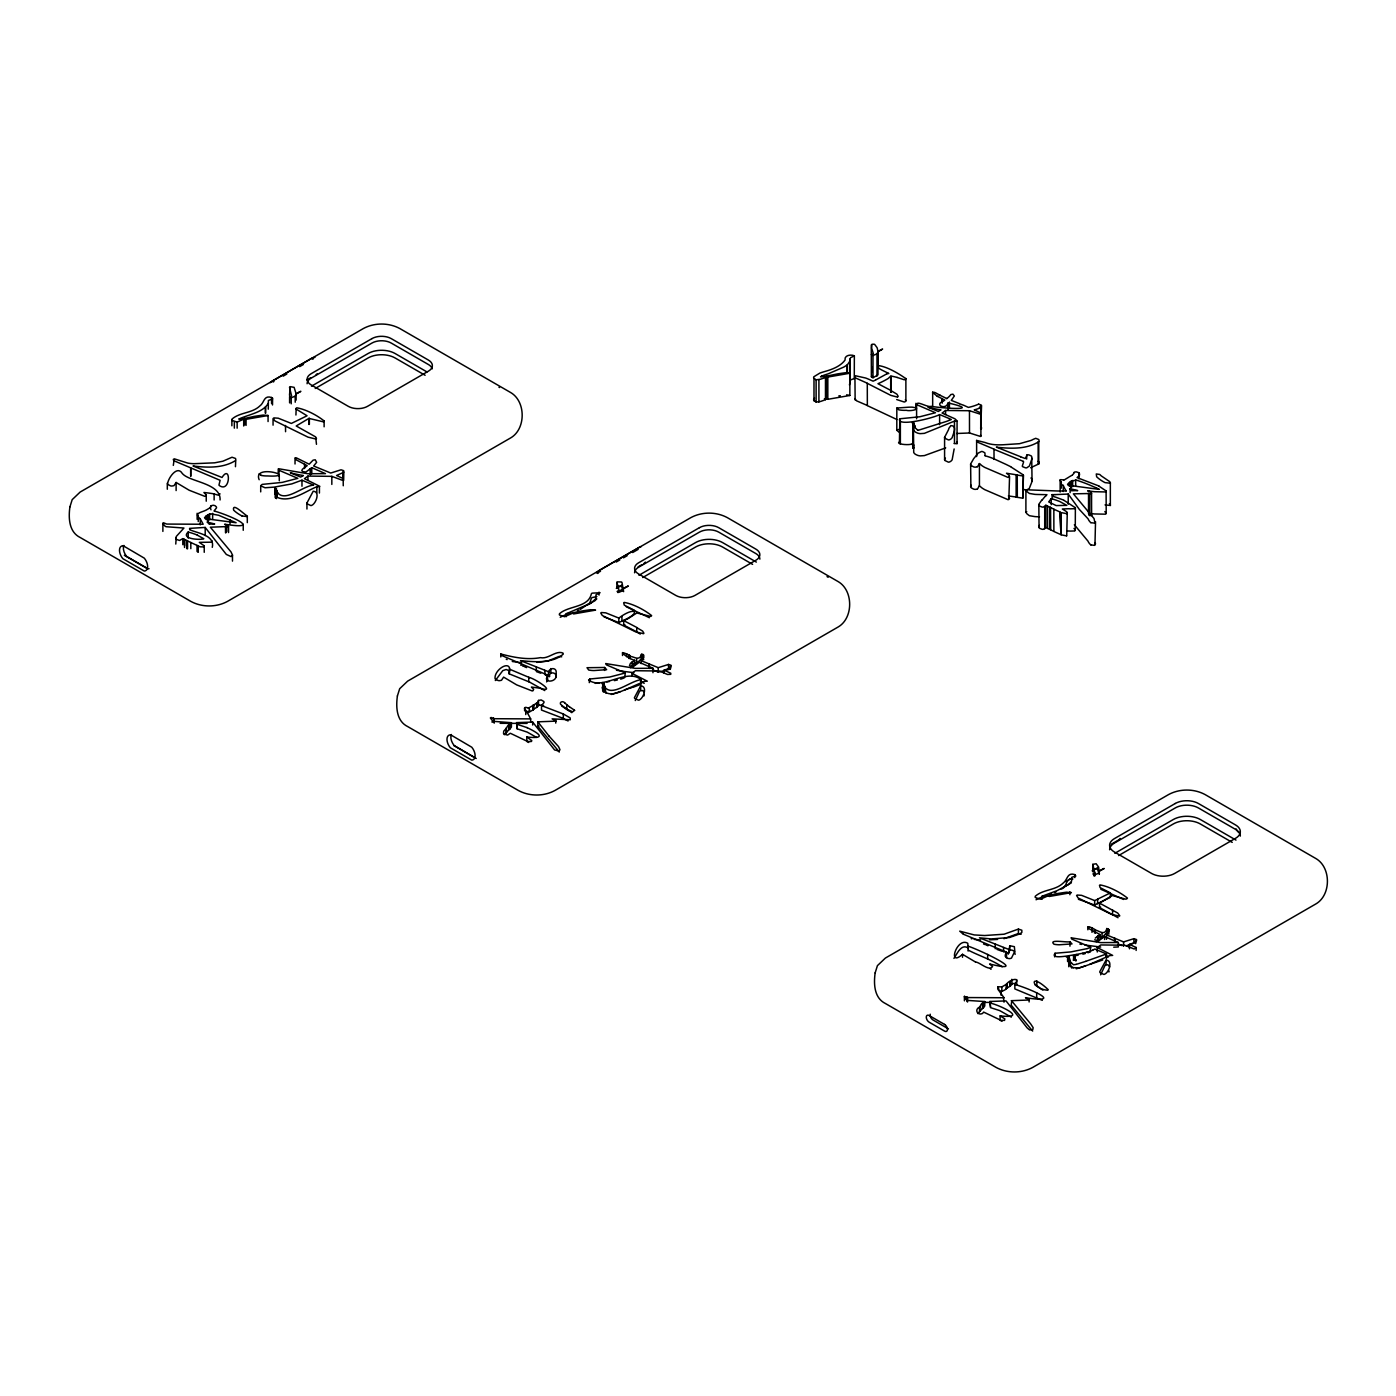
<?xml version="1.0" encoding="UTF-8"?>
<svg xmlns="http://www.w3.org/2000/svg" width="1396" height="1396" viewBox="0 0 1396 1396"><rect width="100%" height="100%" fill="white"/><g stroke="black" fill="none" stroke-linecap="round" stroke-linejoin="round"><path stroke-width="1.5" d="M1092.004 932.371L1092.004 927.886L1089.508 926.874A3.106 1.797 0 0 0 1088.287 926.77L1089.107 928.759L1100.048 934.535L1100.048 938.985L1096.192 941.619M1097.535 903.648L1097.745 899.076L1110.378 892.899L1110.378 897.349L1094.656 905.027L1078.393 899.286M1118.056 917.73L1099.507 907.557L1099.507 903.107L1112.228 895.534L1125.7 899.146A1.85 1.064 0 0 0 1126.52 898.937A2.495 1.431 0 0 0 1127.148 898.535A1.989 1.152 0 0 0 1127.41 898.064C1120.342 892.41 1109.401 886.582 1100.135 884.924A2.478 1.431 0 0 0 1099.49 885.326L1100.1 887.612L1110.378 892.899M1099.507 903.107L1117.69 913.019L1119.732 915.724A2.077 1.204 0 0 1 1119.348 916.195L1111.356 914.293L1078.148 897.994L1076.595 895.534A2.077 1.204 0 0 1 1077.311 895.045L1081.603 895.342L1094.656 900.577L1097.745 899.198M1015.136 954.375L1014.368 951.13L1011.786 950.065L1009.779 950.187L1008.418 953.73L1005.19 952.543M547.686 675.263L547.668 676.013C542.102 683.517 558.435 682.539 555.887 674.128M1006.568 957.639L1006.516 952.142L963.38 934.221M980.899 414.071L980.934 412.989L974.233 409.883A31.968 18.462 0 0 0 979.259 408.26M1129.434 948.809L1129.434 944.359L1136.135 947.483L1134.25 949.018L1124.687 945.214L1100.798 944.952L1097.273 947.535L1097.273 951.985M976.991 489.176L975.542 489.368A3.316 1.92 0 0 1 973.501 489.054L971.668 488.059A3.403 1.972 0 0 1 970.883 487.379L970.621 463.995L973.658 458.708A117.02 67.566 0 0 1 975.298 456.701L976.834 454.956A29.717 17.153 0 0 1 978.055 453.194L981.405 451.501A2.966 1.71 0 0 1 982.749 451.641L984.895 452.845L985.07 455.515M970.621 486.489L970.97 485.11M295.935 415.031L296.179 408.19A2.478 1.431 0 0 1 296.825 407.807C306.073 409.447 317.067 415.258 324.099 420.929A1.989 1.152 0 0 1 323.837 421.4A2.495 1.431 0 0 1 323.209 421.801L308.917 418.399L296.196 425.972L315.688 436.931L316.473 444.312M878.468 365.595C887.141 366.694 898.64 373.465 905.882 378.665A1.989 1.152 0 0 1 905.603 379.136A2.495 1.431 0 0 1 904.974 379.555A1.85 1.064 0 0 1 904.172 379.747L897.174 377.461M905.882 378.491L905.882 400.914A1.989 1.152 0 0 1 905.603 401.385A2.495 1.431 0 0 1 904.974 401.786A1.85 1.064 0 0 1 904.172 401.996L897.174 399.71A60.447 34.9 0 0 0 896.703 399.57M259.167 479.735C252.292 463.106 299.861 477.641 267.543 475.949A17.223 9.947 0 0 1 261.174 475.408M316.473 438.239L316.403 438.588A2.077 1.204 0 0 1 316.019 439.059L308.045 437.157L274.838 420.859L273.284 418.399A2.077 1.204 0 0 1 274 417.91L278.275 418.207L291.345 423.442L307.068 415.781L295.935 408.958M220.079 493.887L218.003 495.091L212.82 493.661A96.708 55.823 0 0 0 203.938 492.491L206.154 494.76L205.526 496.086A2.077 1.204 0 0 1 204.654 496.295L189.175 490.24L176.123 482.475L173.994 485.651L171.97 486.035A3.228 1.867 0 0 1 170.434 485.808L168.358 484.726A3.403 1.972 0 0 1 167.572 484.046C167.869 478.409 177.17 464.903 182.213 473.366C189.106 482.056 221.039 482.911 220.079 499.96M1020.476 456.789L1025.327 458.551L1027.194 454.904A2.879 1.658 0 0 1 1028.939 454.921L1031.278 455.951A8.184 4.729 0 0 1 1031.714 456.649L1032.045 481.428L1029.236 488.565L1026.741 490.066A3.141 1.815 0 0 1 1025.432 490.048L1022.884 489.054M211.005 509.837C208.301 505.143 214.408 503.921 216.31 506.818A6.038 3.49 0 0 1 216.502 507.917L214.007 510.971C228.438 514.845 264.734 530.602 224.634 524.215L228.543 526.501L210.36 527.217L231.003 551.909L232.486 555.05L231.125 556.603L226.326 554.439L205.195 527.426L189.507 528.386A3.001 1.728 0 0 1 189.612 529.677C197.534 533.289 215.106 535.087 212.279 547.337M1098.879 486.105L1106.208 490.973A2.321 1.344 0 0 1 1105.649 491.95L1094.586 491.706A41.06 23.715 0 0 1 1092.893 491.532L1087.659 490.851A26.576 15.339 0 0 1 1090.939 491.933L1091.567 493.137L1090.59 493.503L1073.384 493.835L1094.028 518.544L1094.953 522.837M1095.528 521.685L1094.953 545.068M1074.588 508.668L1070.505 508.842A54.392 31.41 0 0 1 1068.708 508.737L1062.339 508.999L1066.858 511.826L1066.718 513.554M1067.277 512.681L1066.718 535.802M268.364 403.182C263.059 412.64 248.471 414.49 238.768 419.079L244.893 418.643L237.146 422.098L231.98 420.388A4.764 2.757 0 0 1 232.05 419.044C239.885 412.117 252.275 413.425 260.005 405.8C264.42 402.729 263.635 394.876 271.557 397.494L272.517 398.924L268.381 400.495L268.276 409.168M556.219 677.165C557.51 672.61 548.733 670.569 549.5 676.554L546.185 675.332M821.581 376.205L820.534 376.815L826.676 376.379L823.815 378.107A55.072 31.794 0 0 0 820.674 379.189L816.119 379.799L813.763 378.124A4.764 2.757 0 0 1 813.833 376.78L819.801 373.116A58.807 33.958 0 0 1 824.739 371.528C832.138 369.451 840.427 366.38 845.034 360.063C844.161 355.02 851.159 354.27 854.352 355.823L850.565 357.708M850.565 379.939L854.317 378.491M1047.611 506.242L1049.74 507.184L1049.74 529.433L1047.611 528.473L1047.558 506.033L1045.848 505.247L1045.848 527.496L1043.405 529.293A2.513 1.448 0 0 1 1042.097 529.293L1039.828 528.403A2.984 1.728 0 0 1 1039.06 527.74L1038.833 504.288L1041.695 500.187M1038.798 526.868L1039.27 525.385M306.946 502.979L313.21 491.235C320.469 491.409 316.089 503.694 311.605 505.439A1.815 1.047 0 0 1 310.68 505.509L307.329 503.904A3.42 1.972 0 0 1 306.946 502.979L306.946 509.034M944.586 437.349L948.53 429.654A69.748 40.275 0 0 1 948.914 428.275L950.851 425.623C957.656 425.536 953.102 434.051 952.212 437.506A10.173 5.881 0 0 1 950.554 439.269L949.263 439.827A1.815 1.047 0 0 1 948.338 439.88L944.97 438.292A3.42 1.972 0 0 1 944.586 437.349L944.586 459.598A3.42 1.972 0 0 0 944.97 460.54L948.338 462.128A1.815 1.047 0 0 0 949.263 462.059L950.502 461.483A10.173 5.881 0 0 0 952.159 459.738L954.149 448.954M944.586 459.598L945.424 458.115M896.808 408.033L908.691 407.196A67.113 38.739 0 0 1 912.146 407.143C923.122 408.627 910.646 411.628 906.283 410.302A19.125 11.046 0 0 1 898.797 409.831L896.825 408.173L896.808 430.282L898.832 432.01A19.125 11.046 0 0 0 899.582 432.202M896.808 430.282L898.448 429.445M1023.373 475.111L1022.936 498.058L1023.39 474.989L1011.175 467.084M1023.373 497.36L1022.64 496.33M1008.366 495.946L1016.131 497.011L1016.131 474.762L1006.499 473.227L1009.256 475.443L1008.837 477.17A2.077 1.204 0 0 1 1007.964 477.397L984.791 467.433A53.38 30.817 0 0 1 982.069 465.775L979.434 463.577A4.746 2.74 0 0 1 978.893 464.118A18.41 10.627 0 0 1 977.375 466.77M1009.57 476.42L1008.837 499.419A2.077 1.204 0 0 1 1007.964 499.646L984.791 489.682A53.38 30.817 0 0 1 982.069 488.007L979.434 485.825L979.434 463.577M260.703 491.881L260.72 485.668L262.186 484.395L282.149 482.405L297.819 478.339L278.956 470.243L278.659 468.742L307.835 473.733L325.477 473.645L311.779 467.677L305.899 472.023L302.949 471.639L301.815 470.696L302.409 469.231L307.207 465.671L296.266 459.877L295.446 457.905A3.106 1.797 0 0 1 296.65 458.01L309.179 464.205L313.105 460.156L315.252 459.79L316.63 462.32L313.646 466.002L330.747 473.035L341.025 469.806L343.294 470.522A2.129 1.222 0 0 1 343.835 471.063L343.66 480.416M1011.297 1017.143L999.658 1010.582L990.445 1007.615L989.938 1001.473L1006.045 1000.915L1027.177 1027.927L1029.515 1029.899L1032.761 1029.69L1033.162 1027.683L1030.719 1023.966L1011.751 1001.002L1011.193 1005.137L1032.656 1031.086M644.254 694.405L643.992 695.941M175.774 544.056L176.245 536.5L183.923 528.054L166.089 526.711A5.567 3.211 0 0 1 164.868 525.978L162.878 523.326L163.664 522.837L166.7 524.076L203.17 524.25L200.239 518.806C193.189 513.047 201.46 512.524 206.084 510.133L210.36 507.62L211.005 505.806M556.114 673.308C557.51 665.438 544.737 668.143 549.5 676.554M1108.878 971.982L1109.139 971.04M595.865 599.582L596.807 598.901M525.681 711.82C537.774 710.756 517.131 701.473 527.723 713.443L530.672 718.888L530.672 721.854M854.928 398.593L856.62 400.844L867.282 405.468M1008.418 953.73L1009.779 945.738L1014.368 946.68L1014.805 951.287L1011.454 958.145C1008.278 959.977 1002.398 956.539 1006.568 953.189L1006.516 952.142M235.453 466.7L235.767 459.476A5.27 3.036 0 0 0 235.418 458.411L232.015 457.242L222.871 461.221L214.618 462.826L194.236 463.681A21.184 12.232 0 0 1 187.867 463.106L174.256 458.813L173.313 465.392M504.305 734.697L506.434 732.621L506.434 728.171C512 716.741 508.737 738.152 509.365 724.699M506.434 732.621L509.365 729.148M1044.906 496.697L1041.974 500.187M977.671 1013.548L979.783 1011.472L979.783 1007.022C985.314 994.493 982.906 1017.806 983.133 1003.131M979.783 1011.472L983.133 1007.563M509.54 724.803L511.407 722.692L493.591 721.348A5.567 3.211 0 0 1 492.369 720.615L490.362 717.963L491.165 717.474L494.201 718.713L494.201 723.163M509.54 729.253L511.407 727.142L511.407 722.692M932.528 392.398L937.414 396.359M635.267 700.565L639.7 690.985L642.579 690.496L644.271 692.137M1100.624 974.809L1105.143 965.142L1107.935 964.741L1109.68 966.835M980.69 428.589L981.563 405.765A2.251 1.309 0 0 0 980.934 404.892L978.666 404.194M981.301 428.938L981.563 428.014A2.251 1.309 0 0 0 980.934 427.141L980.69 427.019M953.939 958.354C957.202 953.904 960.954 943.766 967.812 947.744L968.213 948.495M589.287 682.644L589.67 679.032L609.651 677.043L625.303 672.977L624.588 677.775M911.745 443.771C911.239 445.464 894.592 444.539 899.443 441.677L899.827 418.783L919.79 416.776L935.46 412.727L916.596 404.631C916.823 400.129 927.485 407.824 931.341 406.341C939.84 408.033 984.494 411.331 948.285 402.99L948.285 409.063M1054.643 956.888L1055.027 953.259L1070.872 951.915L1086.961 948.669M1090.782 513.519L1092.893 513.78A41.06 23.715 0 0 0 1094.586 513.955L1105.615 514.182A2.321 1.344 0 0 0 1106.068 513.309L1104.882 511.529M528.491 712.518L533.202 709.831L533.202 705.381L537.861 702.258L538.49 700.426L541.212 699.954L543.794 701.455A6.038 3.49 0 0 1 544.004 702.554L541.508 705.608L541.508 710.058L563.286 718.399M533.202 709.831L533.569 704.771M999.03 990.671C1002.939 992.259 1008.61 989.049 1006.551 984.232C1009.011 979.73 1021.418 976.066 1014.857 984.459L1014.857 988.909L1042.323 1000.356M1006.551 988.682L1006.935 983.622M495.318 680.55L502.769 670.638L506.137 669.504L508.894 670.551L509.191 673.849L529.503 682.051M546.604 681.911L547.686 679.712L546.534 678.945M878.224 365.735L878.555 368.212M1002.188 966.8C991.98 959.89 977.689 955.143 968.545 950.275M1105.894 933.575L1102.02 937.519L1099.228 936.297M212.262 541.02L210.936 542.189L199.314 542.363L204.217 545.836A2.181 1.256 0 0 1 203.694 546.918L199.977 546.796L187.361 540.88L187.361 546.953M1075.007 508.458A1.954 1.134 0 0 0 1075.269 507.655L1064.084 500.431M1075.007 530.707A1.954 1.134 0 0 0 1075.269 529.904L1075.374 507.568M1051.171 498.651L1049.268 501.216A39.769 22.964 0 0 1 1048.71 501.914L1056.144 505.579L1066.823 505.369L1059.826 501.565A53.746 31.026 0 0 0 1051.205 498.651L1051.24 504.689M197.394 535.139A51.931 29.979 0 0 0 188.181 532.033C180.189 539.03 200.658 540.269 203.799 538.734L197.342 535.174M1045.534 496.383L1046.459 495.214A21.69 12.529 0 0 1 1046.948 494.69L1037.315 494.481A70.411 40.641 0 0 1 1034.942 494.376L1029.376 493.451L1026.845 491.497A22.58 13.035 0 0 1 1025.92 489.961L1027.91 489.595A13.943 8.062 0 0 1 1029.079 489.891L1057.645 490.991A56.782 32.789 0 0 0 1060.122 491.008L1066.212 490.886M849.431 384.895L850.042 382.504A36.994 21.359 0 0 1 850.077 380.759L850.094 358.51A36.994 21.359 0 0 0 850.042 360.255L850.059 383.08M289.6 402.886L289.6 396.83L291.206 397.755L295.219 396.15L296.109 394.056L300.855 391.316L296.074 393.655L294.12 387.355L290.228 386.64L289.496 395.312M877.892 351.792L882.621 349.052L877.84 351.391A64.914 37.483 0 0 0 877.107 347.691L874.629 344.358A3.612 2.094 0 0 0 871.959 344.323L871.628 348.215L873.355 353.607L871.383 354.567L872.989 355.491L876.985 353.886L877.892 351.844L877.892 365.944M871.279 344.952L871.383 376.798L872.989 377.74L877.979 374.896L877.979 352.647M184.586 545.662L184.516 539.397L182.806 538.612L179.578 540.461L176.786 539.519A2.984 1.728 0 0 1 176.018 538.873L175.774 538.001M1038.798 504.637L1039.06 505.509A2.984 1.728 0 0 0 1039.828 506.155L1042.097 507.045A2.513 1.448 0 0 0 1043.405 507.062L1045.848 505.247M536.657 702.956L536.657 707.406L533.569 709.22M1010.006 981.807L1010.006 986.257L1006.935 988.071M983.342 1003.235L984.756 1001.543L967.463 1000.409L965.002 998.768L964.409 996.378L967.55 997.564L967.55 1002.014L966.905 1001.194M983.342 1007.685L984.756 1005.993L984.756 1001.543M276.46 492.561L277.246 491.636L275.274 487.85L274.715 494.236M603.421 692.172L603.212 685.785A38.966 22.493 0 0 1 602.479 684.04L602.269 683.272A8.69 5.026 0 0 1 602.217 682.801L603.927 683.15L606.108 693.341M605.149 691.91L604.747 686.274M912.356 422.552L912.722 424.052A57.847 33.399 0 0 0 914.118 426.949L914.886 426.024L912.914 422.238L912.722 446.284A57.847 33.399 0 0 0 913.717 448.448M1069.894 964.182C1072.337 966.067 1067.277 948.373 1067.574 961.478M1075.793 960.919L1073.908 955.614L1073.35 960.361M979.783 1007.022C973.954 1009.273 977.566 1015.974 982.522 1013.496L983.657 1012.1L1000.827 1020.267L1004.527 1020.406L1004.858 1018.906L1000.147 1015.852L1000.147 1020.302L1002.031 1021.331M968.091 951.025L967.812 943.295C956.784 936.507 947.029 968.213 962.525 954.306L975.56 962.053M814.531 398.139L813.833 399.029A4.764 2.757 0 0 0 813.763 400.373L816.119 402.048L820.656 401.437A55.072 31.794 0 0 1 823.815 400.338L826.676 398.628L826.676 376.379M1095.267 938.095L1100.031 934.552M985.035 455.829L985.053 455.794A46.679 26.943 0 0 1 996.43 459.999L1004.876 463.873A37.43 21.621 0 0 1 1005.923 464.345L1010.774 466.735M506.434 728.171L503.729 731.138L503.52 733.511A2.984 1.728 0 0 0 504.288 734.156L507.603 735.081L510.308 733.249L527.461 741.416L531.178 741.555A2.181 1.256 0 0 0 531.702 740.473L526.798 737.001L526.798 741.451L528.683 742.48M597.715 573.477L598.64 572.604M1106.103 491.06L1106.208 513.205M630.486 667.689L634.691 664.74L634.691 660.291C629.038 659.244 613.786 647.657 629.526 655.317L629.526 658.284M641.148 663.606L641.148 660.64L643.783 657.778L643.783 655.248A4.572 2.635 0 0 0 642.788 654.445L641.445 654.305C639.246 663.711 628.933 652.124 630.137 658.633M1106.505 939.316L1106.505 934.866L1109.139 932.005L1109.331 929.788M343.66 472.319L336.593 475.495L343.294 478.619L342.003 480.154L331.829 476.35L307.94 476.088L304.433 478.671L319.841 486.366L316.84 486.75C304.869 491.549 290.822 502.787 277.682 497.587A7.486 4.328 0 0 1 276.216 496.051L275.78 492.02L277.176 492.23C284.871 503.188 303.106 485.668 313.646 485.11L301.972 480.172L291.781 483.906L274.105 487.134L265.013 487.762L260.703 485.825M980.585 414.263L969.505 410.721L945.581 410.476L942.073 413.059L954.218 418.486A25.512 14.728 0 0 1 955.056 418.922L957.324 421.156L954.48 421.121L924.396 433.353L920.365 433.633A7.12 4.118 0 0 1 917.381 433.022L915.671 432.202A7.608 4.397 0 0 1 913.717 430.143L913.42 426.391L916.457 428.921A5.287 3.054 0 0 0 917.783 430.108M634.709 662.489L636.663 663.292L641.445 658.755L643.783 659.697M1095.494 932.86C1093.522 924.92 1104.41 939.019 1106.801 928.532L1109.297 929.736M942.789 401.542L944.848 400.041L942.23 398.872L942.23 402.903M652.962 672.715L652.962 668.265L639.263 662.315L633.086 666.782L629.491 665.683L630.486 663.24L634.691 660.291M976.624 456.597L976.624 440.421L985.105 442.515A22.807 13.175 0 0 0 997.529 444.835A58.44 33.731 0 0 0 1003.305 444.748L1019.516 443.701L1029.916 440.752A9.51 5.497 0 0 0 1032.988 439.461L1035.71 438.309L1038.729 439.496A5.916 3.42 0 0 1 1038.729 441.712C1026.898 449.18 1011.838 448.727 998.367 447.401A35.93 20.748 0 0 1 996.343 447.086L1020.581 456.719M1038.048 461.343L1038.729 461.744A5.916 3.42 0 0 1 1038.729 463.961L1030.58 467.765M871.819 366.764L871.854 371.807M617.224 588.554L616.997 581.853L621.604 581.992A15.618 9.022 0 0 1 622.058 582.76L623.611 591.66M616.997 586.303L621.604 586.442L623.227 590.752M1093.173 872.064L1092.806 864.351L1096.157 863.758L1098.617 867.091L1099.385 873.756M1092.806 868.801L1097.43 868.94L1099.228 874.21M560.232 617.259L567.579 613.751M1036.059 899.757L1043.562 896.197M509.191 673.849C513.309 657.656 493.835 669.068 495.074 678.683A3.403 1.972 0 0 0 495.842 679.363L497.918 680.445A3.228 1.867 0 0 0 499.454 680.672L501.478 680.288L503.607 677.112L516.66 684.878L532.138 690.933A2.077 1.204 0 0 0 533.028 690.723L533.638 689.38L531.422 687.111A96.708 55.84 0 0 1 540.304 688.298C557.248 693.323 534.912 678.526 529.503 677.618M979.224 408.225L980.411 406.184L981.301 406.707M980.725 429.27L980.725 407.039M942.37 401.542C934.5 405.172 946.348 410.232 947.936 402.99L947.936 409.063M1010.006 986.257L1011.995 984.302L1011.856 979.277M599.582 571.819L600.542 571.121M912.81 426.007L914.24 424.925L915.305 427.211L912.81 426.007L912.81 448.238L914.24 447.174M603.246 685.82L603.7 690.688A7.486 4.328 0 0 0 605.166 692.224C613.734 697.267 622.878 689.31 631.376 687.862M603.299 691.107L603.212 690.235A44.079 25.442 0 0 1 602.793 689.31L602.758 689.205A27.082 15.635 0 0 1 602.409 688.263L602.339 688.019M1074.065 958.267L1073.786 959.366L1076.281 960.57L1075.862 959.663M536.657 707.406L538.577 705.748L538.49 700.426M588.606 679.887C602.165 690.915 626.839 667.515 641.13 679.73L641.13 684.18L632.702 687.443M954.131 443.579L957.063 443.614L956.906 442.166M1072.46 474.954L1074.187 473A2.705 1.553 0 0 0 1074.03 472.424M1060.698 889.147C1067.8 887.943 1064.939 877.543 1072.878 879.044M242.031 515.979A42.561 24.57 0 0 1 233.621 510.133C231.858 501.688 244.928 515.176 247.232 515.927A3.856 2.234 0 0 1 247.301 516.572L242.014 515.996M897.593 396.935L897.803 396.796A2.077 1.204 0 0 0 898.186 396.324L896.895 394.161L891.416 390.88M1094.726 939.752L1098.443 941.026L1104.62 936.542L1118.318 942.509L1118.318 946.959L1113.711 947.186M1047.855 990.253C1031.068 989.223 1028.276 970.796 1048.117 989.572M1089.613 515.665L1091.567 515.386L1091.567 493.137M1039.479 516.799L1037.315 516.729A70.411 40.641 0 0 1 1034.942 516.607L1029.376 515.7L1026.845 513.745A22.58 13.035 0 0 1 1025.92 512.192L1026.775 511.704M273.04 382.05L273.982 381.457M640.694 685.872L634.447 697.599A3.42 1.972 0 0 0 634.814 698.541L638.408 700.146A1.797 1.03 0 0 0 639.106 700.077C643.643 698.279 647.831 686.151 640.694 685.872L640.694 690.322M1106.051 960.116L1099.821 971.633A3.42 1.972 0 0 0 1100.17 972.768L1103.765 974.391A1.797 1.03 0 0 0 1104.463 974.303C1109.157 972.488 1113.118 960.378 1106.051 960.116L1106.051 964.566M631.917 676.275L631.917 673.308L635.442 670.726L659.331 670.987L667.463 674.46L670.743 674.338L670.778 673.256L664.077 670.132L664.077 673.099M1060.611 479.631L1063.787 479.927M528.491 708.069L533.202 705.381M1064.014 480.067L1068.464 477.38M1001.839 991.369L1001.839 986.92L1006.551 984.232M568.085 720.982L563.338 718.556L563.303 713.967L570.196 717.928L570.283 719.76L552.118 718.853L556.027 721.139L537.844 721.837L537.844 726.286L558.487 750.996M580.213 609.459L589.793 603.002L591.363 598.308A3.263 1.885 0 0 1 592.113 597.593L596.842 596.546M283.161 376.17L286.826 374.041M299.669 366.642L303.351 364.513M306.911 379.921L310.593 377.81M244.597 424.541L244.597 418.468L254.229 416.392A156.98 90.635 0 0 1 257.021 415.956A199.017 114.908 0 0 1 263.181 415.066L268.067 415.502L268.067 421.557M311.465 386.186L368.108 353.502A19.073 11.011 0 0 1 395.068 353.502L426.984 371.929M315.234 388.472L368.108 357.952A19.073 11.011 0 0 1 395.068 357.952L425.117 375.28M206.364 515.752L210.046 513.972A2.478 1.431 0 0 0 211.215 513.92L218.649 515.264L236.116 522.732L205.125 518.631L204.549 517.689L206.364 515.752L206.364 519.783M187.361 540.88L187.553 548.855M343.084 472.651L343.259 485.773M826.362 376.205L837.373 373.919A199.645 115.257 0 0 1 846.622 372.592L849.85 373.238L849.85 395.469L827.828 399.308L826.362 398.453L826.362 376.205L827.828 377.06L849.85 373.238M886.966 373.779L876.199 379.677M616.16 562.065L619.824 559.953M623.489 557.824L627.17 555.713M632.667 552.537L638.164 549.361M638.077 566.881L641.741 564.769M566.253 613.716L590.578 603.351L595.551 599.006L596.005 594.748L600.071 592.724L592.113 593.143A3.263 1.885 0 0 0 591.363 593.858C588.327 607.801 568.451 605.567 559.552 613.682A4.764 2.757 0 0 0 559.464 615.025L564.63 616.735L572.395 613.28L566.253 613.716L566.253 616.683M500.798 656.94L500.798 653.974C513.065 657.219 527.007 660.186 540.427 657.638C548.541 659.418 555.695 650.1 562.902 653.031A5.27 3.036 0 0 1 563.251 654.113C552.38 663.746 534.336 661.966 520.516 660.622L549.5 672.104M587.978 604.695L595.534 600.332M616.299 588.344L621.97 585.081M638.949 575.274L695.592 542.573A19.073 11.011 0 0 1 722.57 542.573L756.353 562.082M618.184 591.712L623.855 588.431M642.736 577.543L695.592 547.023A19.073 11.011 0 0 1 722.57 547.023L752.601 564.368M912.356 444.783L914.066 445.149M536.308 667.096L536.378 671.493M509.243 669.068L529.503 677.601M544.649 670.324L545.295 675.018M528.718 681.719L528.787 677.235M538.49 704.875L543.585 705.538M629.038 658.546L629.526 655.317M602.217 687.251L603.927 687.6L604.747 690.723M1111.233 844.248L1118.632 839.973A2.722 1.571 -60 0 0 1120.046 838.438M1065.724 881.644L1071.395 878.363M1114.811 853.305L1173.338 819.504A19.073 11.011 0 0 1 1200.316 819.504L1235.984 840.095M1042.079 896.215L1057.191 890.613L1068.917 884.261L1071.622 881.051L1071.831 877.264L1075.827 876.06L1074.868 874.629C1066.945 872.011 1067.731 879.864 1063.316 882.935C1055.585 890.561 1043.196 889.252 1035.361 896.18A4.764 2.757 0 0 0 1035.291 897.523L1040.456 899.233L1048.204 895.778L1042.079 896.215L1042.079 899.181M1047.907 895.604L1057.557 893.527A157.242 90.775 0 0 1 1060.332 893.091A199.035 114.908 0 0 1 1066.509 892.201L1071.378 892.62L1049.373 896.459L1047.977 895.656M1063.839 887.175L1071.395 882.813M1092.161 870.825L1097.832 867.562M1118.597 855.574L1173.338 823.954A19.073 11.011 0 0 1 1200.316 823.954L1232.232 842.381M963.345 934.203L959.715 931.149L974.268 934.936L984.651 935.529L1004.125 934.203L1018.417 929.073L1021.82 930.225L1021.855 932.458L1019.534 933.994L1009.5 937.519L991.369 938.932L979.434 937.815L1008.418 949.28M968.161 946.244C976.118 948.32 1033.476 974.914 989.59 963.955L992.556 966.573C989.275 971.808 979.591 962.019 975.577 962.053M1003.567 947.518L1003.567 951.967M987.635 958.912L987.705 954.41M1087.728 926.874L1087.868 929.771M1094.394 932.79L1094.883 929.544L1094.883 932.511M997.966 989.712L997.966 986.745L1001.839 986.92M1011.856 983.726L1015.084 983.36L1017.143 984.738M1105.981 933.453L1109.139 933.924M939.229 414.804C932.039 418.346 898.553 426.653 899.443 419.428M1094.516 523.116L1090.957 522.662M1094.516 545.365L1090.957 544.894M1066.579 513.641L1061.257 512.611L1061.257 534.86L1066.579 535.89M980.585 436.494L969.574 432.987L956.714 433.493M312.512 359.226L313.437 358.737M1071.884 475.338L1069.249 476.856M1069.633 482.248L1070.959 481.55M1056.039 891.974L1054.748 892.568M1022.727 498.163L1017.318 497.325L1017.265 475.094L1022.727 475.931M1090.259 951.496L1090.66 947.203L1089.857 947.605M1090.503 951.74L1087.903 952.805M1074.484 530.951L1070.505 531.091A54.392 31.41 0 0 1 1068.708 530.986L1067.12 531.056M289.6 396.83L291.572 395.871L289.496 387.216M871.383 376.798L872.605 376.205M623.558 588.292L628.34 585.954L623.611 588.693L622.703 590.787L618.707 592.393L617.102 591.468L619.056 590.491L617.067 582.743M1092.806 864.351L1094.883 872.989L1092.911 873.966L1094.516 874.891L1098.53 873.285L1099.42 871.191L1104.166 868.452L1099.385 870.79M1092.719 950.187L1094.813 949.036L1106.487 953.974L1106.487 958.424M875.693 379.974L873.128 381.178L868.574 379.189A63.326 36.558 0 0 0 865.712 378.037L855.486 375.768A2.146 1.239 0 0 0 854.928 376.344L855.137 399.989M636.75 627.642L642.614 631.062L643.905 633.226A2.077 1.204 0 0 1 643.521 633.697L635.529 631.795L602.322 615.496L600.769 613.036A2.077 1.204 0 0 1 601.484 612.53L605.777 612.844L618.829 618.079C635.302 605.672 642.474 612.652 621.918 621.028M603.997 616.892L618.829 622.529L621.918 621.15L621.918 616.578M1074.274 472.302L1075.252 471.97A2.356 1.361 0 0 1 1076.491 471.9L1078.864 472.721A6.509 3.752 0 0 1 1079.143 475.687L1077.049 477.606L1098.844 485.965M636.75 631.882L623.698 625.059L623.698 620.609L624.85 620.121A64.617 37.308 0 0 0 628.2 618.533L636.855 612.966L650.693 616.439A2.495 1.431 0 0 0 651.321 616.037A1.989 1.152 0 0 0 651.583 615.566C644.498 609.93 633.592 604.067 624.326 602.426A2.478 1.431 0 0 0 623.68 602.828L624.274 605.114L634.552 610.401M623.698 625.059L624.85 624.553M1099.507 907.557L1100.676 907.068M1075.67 486.035L1075.67 479.962L1074.798 480.399A2.635 1.518 0 0 1 1072.669 480.573L1071.378 481.114L1071.413 487.326M1092.702 950.205L1089.229 951.496M670.272 669.399L671.319 665.7A2.129 1.222 0 0 0 670.778 665.159L668.527 664.444L658.231 667.672L641.148 660.64M669.993 669.19L658.231 672.122L652.508 669.661M1135.629 943.644L1136.676 939.927A2.129 1.222 0 0 0 1136.135 939.386L1133.884 938.688L1123.588 941.899L1106.505 934.866M641.13 679.73C630.783 680.567 612.687 696.848 605.114 687.495M1106.487 953.974L1085.722 961.355M897.366 397.075L890.805 395.365L867.352 383.377M945.703 447.872L924.396 455.602L920.365 455.881A7.12 4.118 0 0 1 917.381 455.253L915.671 454.45A7.608 4.397 0 0 1 913.717 452.391L913.42 426.391M578.921 610.069L577.333 610.663M1131.231 944.185L1133.884 943.12L1133.884 938.688M1102.753 959.959L1079.597 967.847L1073.158 967.69M623.523 678.212L620.679 679.154M1088.985 947.971L1087.187 948.599M624.466 690.06L644.324 681.388L647.308 681.178L631.917 673.308M1089.822 964.304L1109.68 955.614L1112.664 955.405L1097.273 947.535M1021.139 934.273L1018.417 933.505L1003.916 938.688M620.365 691.578L611.361 694.458M1085.687 961.373L1076.473 964.304M1085.687 965.805L1076.264 968.807M1129.94 944.656L1126.083 945.79M1049.862 894.26L1051.362 893.789M568.312 613.507L570.441 612.861M1088.758 951.636L1086.873 952.194M664.077 670.132L669.068 668.475L670.272 666.433M1054.643 953.922C1050.769 959.75 1072.652 954.899 1076.77 954.41M1129.434 944.359L1134.425 942.701L1135.629 940.677M1087.205 952.089L1082.895 953.171M1085.198 953.608L1082.877 954.183M235.453 460.628C222.976 468.375 207.097 467.712 193.032 465.985L222.016 477.467C230.986 463.35 230.724 493.172 219.573 485.703A3.769 2.181 0 0 1 218.963 485.075L220.114 480.311L174.081 460.82A4.345 2.513 0 0 1 173.401 459.86L173.313 459.336M1076.264 964.357L1073.454 964.793L1070.889 962.298M1017.265 497.342L1016.742 497.29A3.368 1.954 0 0 1 1016.131 497.011M547.965 660.936L559.168 656.417L561.698 656.818M617.381 679.974L614.38 680.62M976.991 466.927L975.542 467.137A3.316 1.92 0 0 1 973.501 466.822L971.668 465.828A3.403 1.972 0 0 1 970.883 465.13L970.621 464.24M1082.842 953.189L1076.805 954.41M244.597 418.468L246.062 419.324L268.067 415.502M546.621 661.215L536.779 662.385M1075.67 955.597L1078.218 955.143M537.844 726.286L539.03 726.095M547.686 675.14L501.565 655.439A4.345 2.513 0 0 1 500.885 654.497L500.798 653.974M606.824 681.929L609.441 681.51M1017.265 475.094L1016.742 475.041A3.368 1.954 0 0 1 1016.131 474.762M1066.3 957.01L1069.353 956.574M1011.193 1000.688L1029.376 999.99L1025.484 997.704C1066.212 1004.021 1027.875 988.002 1014.857 984.459M846.622 394.824L849.85 395.469M599.338 682.941L595.202 683.342M1090.834 522.697A21.184 12.232 0 0 1 1088.112 518.876L1079.283 509.348L1068.219 494.062L1054.957 494.62M652.962 668.265L635.337 668.37L605.724 663.554L606.457 664.88L625.303 672.977M1118.318 942.509L1100.694 942.614L1071.081 937.798L1071.814 939.107L1090.66 947.203M548.855 735.884L558.487 746.546L559.988 749.687L559.063 751.065L554.596 749.949L532.679 722.064L516.59 722.622L516.991 727.473A3.001 1.728 0 0 1 517.096 728.764L527.287 732.15L536.657 737.454M1100.781 889.235L1123.588 899.443M824.373 398.785L826.676 398.628M997.564 939.438L989.59 939.822M526.798 737.001C547.808 739.234 538.28 732.9 526.938 727.56M1000.147 1015.852C1029.951 1019.237 998.349 1004.562 990.445 1003.166M530.672 718.888L494.201 718.713M527.13 723.407L500.134 723.32M1003.811 997.739L967.55 997.564M1003.48 997.739L1004.021 1002.188M896.773 419.463L867.352 405.625L867.282 383.219L855.137 377.758M985.244 1002.398L990.916 1002.398M521.72 662.751L512.28 661.495M980.638 939.944L974.268 939.386M561.96 706.184L567.369 709.901M1099.141 489.368L1068.149 485.267L1067.574 484.325L1069.388 482.37L1069.388 486.419M940.049 395.277L946.82 398.593M939.194 395.33L940.293 395.417M184.586 539.606L187.553 540.775M629.038 655.579L630.137 655.666M604.608 667.48L587.018 667.707L588.676 670.01A16.595 9.58 0 0 0 593.998 670.551L606.632 669.679L604.608 667.48L604.608 670.446M1094.412 929.823L1095.494 929.893M1069.964 941.724C1066.753 942.736 1047.925 938.827 1054.032 944.237A16.595 9.58 0 0 0 1059.355 944.778L1071.988 943.923L1069.964 941.724L1069.964 946.174M1035.151 985.018L1039.008 987.129M633.801 672.645L622.878 671.302M1084.884 945.022L1100.694 947.064M626.246 606.736L649.402 617.713M475.251 757.923L454.171 745.534A8.987 5.183 60 0 1 451.379 734.505M622.843 671.284L616.491 670.255M521.423 665.211L520.691 665.142M491.828 721.941L493.556 722.343L493.556 717.893M1079.876 944.08L1081.586 944.429M971.197 938.67L971.948 938.845M918.202 430.3L946.68 421.348A127.333 73.517 0 0 0 951.287 419.481L949.036 418.66M541.508 705.608L563.286 713.967M946.593 398.541L946.732 398.575A27.519 15.897 0 0 0 950.833 394.562L952.892 394.161L954.341 395.975L951.287 400.39L959.401 403.601M1070.104 488.67L1077.695 490.607A38.861 22.441 0 0 0 1073.332 490.694L1071.465 490.781L1070.104 488.67L1070.104 492.718M1073.402 967.76L1069.022 964.793M516.59 722.622L516.991 723.023A3.001 1.728 0 0 1 517.096 724.315L527.287 727.7M969.505 432.969L969.47 410.721M891.032 390.531L877.979 383.708A88.629 51.163 0 0 0 888.205 378.491L890.7 376.135L890.7 392.311M959.506 403.776L963.781 405.329M536.779 671.72L540.758 673.221M996.918 949.367L1001.979 951.269M983.499 943.975L984.93 944.534M986.012 944.952L988.019 945.755M524.634 666.817L526.624 667.602M1066.178 490.886A66.956 38.652 0 0 1 1063.298 485.424L1061.763 484.726A6.334 3.647 0 0 1 1061.204 482.109A9.58 5.532 0 0 1 1060.192 479.892M1004.021 997.739L999.571 991.579L997.966 986.745M522.558 665.944L523.64 666.398M949.21 418.556L939.613 414.56L939.613 424.663M1096.593 487.989L1093.068 486.506A131.294 75.803 0 0 0 1075.74 479.91M506.225 659.209L507.149 659.61M994.057 449.303L1022.797 461.134A12.198 7.05 0 0 1 1023.285 461.361L1023.373 461.413M964.182 405.503L968.388 407.405A37.029 21.376 0 0 0 978.613 404.142M1053.875 509.261L1060.053 512L1060.943 534.843L1060.088 512.105M1060.053 534.249L1053.875 531.492L1053.84 509.121L1050.385 507.516M1118.981 944.307L1122.035 945.633M632.877 663.938L634.691 664.74M1045.848 527.496L1047.558 528.264M1090.904 514.199L1091.567 515.386M640.415 681.492L644.237 683.29M1105.772 955.719L1108.459 956.958M1096.628 488.077L1099.088 489.35M1053.84 531.37L1050.385 529.765L1050.176 507.219M980.515 435.046L980.899 436.32L980.934 412.989M939.665 395.051L935.843 392.957A3.787 2.181 0 0 0 932.65 392.241M1094.883 929.544L1092.004 927.886M529.503 682.068L544.772 690.566M990.34 968.754L991.038 969.33M937.24 396.307L942.16 398.663L942.16 402.711M1063.717 500.134L1055.446 497.098A105.922 61.145 0 0 0 1052.636 496.313A3.298 1.902 0 0 0 1052.113 494.62A10.767 6.212 0 0 0 1054.957 494.585M1105.039 504.881L1110.343 505.457L1110.343 483.208L1105.039 482.632A42.561 24.57 0 0 1 1096.645 476.769L1096.279 473.959L1099.716 474.448A41.601 24.011 0 0 1 1101.182 475.827L1109.419 481.445A4.764 2.757 0 0 1 1110.413 483.208M1091.183 492.09L1091.306 514.391M623.698 620.609L636.75 627.432L636.75 632.074L640.293 634.046M978.299 442.497L993.969 449.128L994.057 459.424M1030.946 478.008L1031.278 478.2A8.184 4.729 0 0 1 1031.714 478.898L1032.098 480.817M261.192 475.373L259.167 473.785M537.844 721.837L548.82 735.832M509.069 725.239L509.139 729.724M982.418 1004.09L982.487 1008.575M948.425 1028.887L933.017 1019.987A4.083 2.356 60 0 1 930.225 1014.211M124.349 555.329L146.877 568.329M453.717 745.481L476.245 758.482M567.038 709.255L572.692 711.82L574.629 710.337M1070.819 966.625L1071.866 968.126M569.446 706.777L574.594 710.285M570.702 712.012L571.802 712.658M567.003 709.238L561.995 705.556M1042.864 990.113L1040.125 988.246M642.753 654.427L642.753 658.877M569.376 706.742L564.891 703.095M569.376 711.192L567.858 710.232M1074.013 528.456L1075.374 529.817M850.059 360.831L847.389 364.862L847.389 372.959M565.118 703.305C563.007 699.693 557.528 702.834 561.977 705.538M1008.732 497.063L1009.57 498.651M905.306 399.762L905.882 400.739M990.584 1006.743L989.938 1001.473M1074.344 524.756L1087.99 541.125A21.184 12.232 0 0 0 1090.834 544.946M558.505 751.013L559.238 752.112M1074.362 958.895L1074.379 960.291M1070.017 960.64L1070.505 966.137L1070.017 965.09M1068.289 959.384L1068.812 964.252M1073.995 958.11L1073.803 957.639A25.285 14.606 0 0 1 1073.541 956.923L1073.384 956.208M285.499 425.483L285.569 431.696M1095.127 542.573L1095.528 543.934M304.52 464.292L304.59 468.533M1094.045 876.007L1093.766 875.1M1023.477 461.483L1023.512 461.692A16.857 9.737 0 0 1 1023.495 462.32L1022.273 466.177A3.769 2.181 0 0 0 1022.884 466.805L1025.432 467.8A3.141 1.815 0 0 0 1026.741 467.835L1029.428 465.985L1032.098 458.272M617.939 592.602L617.678 591.52M1036.67 992.818L1036.705 997.407M226.012 526.466L226.047 532.661M208.336 514.478L208.126 520.83M1067.591 957.202L1067.643 957.604A18.008 10.4 0 0 0 1067.835 958.249A32.666 18.863 0 0 0 1068.254 959.314M1068.69 965.77L1068.83 966.782M279.27 474.605L279.287 480.765M274.715 488.164L275.082 489.664A57.899 33.434 0 0 0 276.478 492.561M1136.135 947.483L1136.135 950.449M1123.588 941.899L1123.588 946.348M1114.706 938.269L1114.706 941.236M1114.601 938.095L1114.601 941.061M1112.577 909.93L1112.577 914.589M1108.11 928.654L1108.11 933.104M1106.801 928.532L1106.801 932.982M1104.62 936.542L1104.62 939.508M1102.02 933.069L1102.02 937.519M1097.989 936.035L1097.989 940.485M1097.57 936.035L1097.57 940.485M1094.883 872.989L1094.883 875.955M1094.656 900.577L1094.656 905.027M1089.072 513.449L1089.072 493.224L1089.037 515.333M1088.531 493.381L1088.531 513.606M1078.864 472.721L1078.864 478.793M1074.868 874.629L1074.868 877.595M1075.06 956.277L1075.06 959.244M1073.89 955.597L1073.89 960.047M1072.669 480.556L1072.669 486.628M1071.168 481.393L1071.168 487.466M1070.924 481.411L1070.924 487.483M1069.877 891.765L1069.877 894.731M1069.284 957.394L1069.284 961.844M1068.219 494.062L1068.219 504.165M1068.115 956.714L1068.115 961.163M1063.263 485.442L1063.263 491.497M1061.292 482.126L1061.292 488.181M1060.157 479.892L1060.157 492.02M1055.027 953.259L1055.027 956.225M1052.13 494.62L1052.13 498.651M1050.577 507.394L1050.577 529.642M1044.714 506.643L1044.714 528.892M1038.764 441.729L1038.764 463.978M1038.153 441.886L1038.153 464.135M1036.844 980.795L1036.844 985.244M1029.114 998.995L1029.114 1001.962M1026.688 455.009L1026.688 459.057M1025.903 489.961L1025.903 512.192M1018.417 929.073L1018.417 933.505M1016.672 979.573L1016.672 984.023M1010.285 981.807L1010.285 986.257M1009.779 945.738L1009.779 950.187M1007.057 983.709L1007.057 988.159M1006.272 984.232L1006.272 988.682M1001.089 992.294L1001.089 995.261M995.296 944.237L995.226 948.722M982.732 1003.55L982.906 1008.104M979.521 1007.022L979.521 1011.472M966.905 996.744L966.905 999.711M964.409 996.378L964.409 1000.827M962.525 954.306L962.525 957.272M957.063 421.365L957.063 443.614M954.48 421.121L954.48 443.37M949.42 402.065L949.42 408.121M945.581 410.476L945.581 414.507M932.668 392.311L932.668 406.463M916.596 404.631L916.596 418.783M915.881 403.304L915.881 407.353M914.066 422.901L914.066 426.949M912.914 422.238L912.914 444.469M900.368 421.819L900.368 444.068M891.137 392.241L891.137 376.065A60.447 34.9 0 0 1 897.192 377.444M876.985 353.886L876.985 376.135M872.989 355.491L872.989 377.74M854.352 355.823L854.282 378.892M847.145 372.924L847.145 364.845A29.037 16.769 0 0 1 843.725 367.096L828.037 373.901A39.385 22.737 0 0 0 821.546 376.187M827.828 377.06L827.828 399.308M825.472 377.67L825.472 399.919M818.911 379.834L818.911 402.083M816.119 379.799L816.119 402.048M813.99 378.578L813.99 400.827M668.527 664.444L668.527 668.893M658.231 667.672L658.231 672.122M649.349 664.025L649.349 668.475M649.245 663.85L649.245 668.3M641.445 654.305L641.445 658.755M636.663 658.842L636.663 663.292M632.632 661.809L632.632 666.258M632.214 661.809L632.214 666.258M626.647 653.66L626.647 656.661M622.511 652.56L622.511 655.527M618.829 618.079L618.829 622.529M603.927 683.15L603.927 687.6M602.758 682.487L602.653 690.706M599.041 592.131L599.041 595.097M589.67 679.032L589.67 681.998M566.759 704.945L566.759 709.395M555.748 720.144L555.748 723.111M550.879 668.544L550.879 672.994M547.598 674.949L547.564 679.416M536.919 702.956L536.919 707.406M533.708 704.858L533.708 709.308M532.923 705.381L532.923 709.831M532.679 722.064L532.679 725.03M525.751 710.128L525.751 714.578M524.617 707.894L524.617 710.861M517.096 724.315L517.096 728.764M509.784 724.28L509.994 728.834M506.155 728.171L506.155 732.621M342.77 471.813L342.77 477.868M331.829 476.35L331.829 484.429M324.116 420.754L324.116 426.81M319.422 486.977L319.422 493.05M316.84 486.75L316.84 492.805M311.779 467.677L311.779 473.75M310.645 468.602L310.645 474.675M310.296 468.602L310.296 474.675M309.354 418.329L309.354 424.401M308.917 418.399L308.917 424.454M307.94 476.088L307.94 480.137M301.972 480.172L301.972 486.244M296.109 394.056L296.109 400.129M295.219 396.15L295.219 402.223M295.027 457.94L295.027 463.995M291.206 397.755L291.206 403.828M278.956 470.243L278.956 476.315M278.24 468.916L278.24 472.965M277.246 491.636L277.246 495.685M276.425 488.513L276.46 498.634M275.78 492.02L275.78 498.075M275.274 487.85L275.169 497.691M273.058 419.114L273.058 425.169M272.586 398.087L272.517 404.98M271.557 397.494L271.557 403.566M265.606 407.126L265.606 413.199M265.38 407.109L265.38 413.181M247.301 516.572L247.301 522.645M246.062 419.324L246.062 425.396M244.893 418.643L244.893 424.716M243.707 419.934L243.707 426.007M243.236 524.215L243.236 530.288M237.146 422.098L237.146 428.171M234.336 422.063L234.336 428.136M232.486 555.05L232.486 561.122M231.876 419.707L231.876 425.78M230.043 519.713L230.043 523.762M228.543 526.501L228.543 532.574M228.263 525.507L228.263 531.579M225.506 526.763L225.506 532.818M214.129 493.94L214.129 500.012M212.646 513.344L212.646 519.399M209.644 513.92L209.644 519.993M207.899 514.775L207.934 520.987M206.242 495.144L206.242 501.199M205.195 527.426L205.195 535.523M204.235 546.237L204.235 552.31M200.239 518.806L200.239 524.861M198.249 515.49L198.249 521.546M198.215 545.976L198.215 552.048M197.918 545.958L197.918 552.031M197.133 513.257L197.133 519.329M197.028 545.365L197.063 551.525M190.746 468.218L190.746 476.298M190.798 542.486L190.833 548.68M190.659 468.044L190.659 476.123M188.216 531.981L188.216 538.053M186.698 540.549L186.698 548.645M184.516 539.397L184.516 547.476M182.806 538.612L182.806 544.684M176.123 482.475L176.123 490.572M167.311 483.156L167.311 489.228M162.878 523.326L162.878 531.405M645.406 562.099A5.444 3.141 -60 0 1 643.573 563.705M827.025 576.6A9.057 3.647 48.1 0 1 828.16 577.298M641.27 546.604A10.889 6.299 -60 0 0 638.757 547.581L600.228 569.812A10.889 6.299 -60 0 0 596.563 573.006M759.878 559.133A13.628 7.87 0 0 0 755.882 553.584L718.713 532.12A13.628 7.87 0 0 0 699.448 532.12L638.565 567.265A13.628 7.87 0 0 0 634.587 572.814M317.346 373.657A5.444 3.141 -60 0 1 316.089 374.634M123.895 545.435A8.987 5.183 60 0 0 126.687 556.463L148.151 568.853A8.987 5.183 60 0 0 149.023 568.696M498.983 387.25A9.057 3.647 48.1 0 1 499.524 387.53M314.938 357.463A10.889 6.299 -60 0 0 311.273 358.493L272.744 380.742A10.889 6.299 -60 0 0 270.248 382.679M432.219 368.841A13.628 7.87 0 0 0 428.398 364.513L391.212 343.05A13.628 7.87 0 0 0 371.964 343.05L311.081 378.194A13.628 7.87 0 0 0 307.085 383.743M886.931 373.762A2.059 1.187 0 0 1 888.833 373.517L882.237 370.254A95.574 55.177 0 0 1 879.009 368.474M838.804 395.923A199.645 115.257 0 0 1 840.27 395.714M977.985 442.323A4.624 2.67 0 0 1 976.607 440.421M977.375 489.019A18.41 10.627 0 0 0 978.84 486.366A4.746 2.74 0 0 0 979.434 485.843M1109.366 503.712A4.764 2.757 0 0 1 1110.413 505.457M1240.346 836.082A16.351 9.44 0 0 0 1235.565 829.399L1198.379 807.935A16.351 9.44 0 0 0 1175.275 807.935L1114.392 843.079A16.351 9.44 0 0 0 1109.611 849.763M1239.316 832.784A5.444 3.141 60 0 1 1236.088 828.892M1095.267 929.771L1095.267 932.737L1095.267 929.771M69.922 506.87C68.369 517.707 68.823 531.928 80.148 537.477L190.92 601.432C202.054 607.452 216.293 607.452 227.426 601.432L510.604 437.943C526.03 429.078 526.03 401.367 510.604 392.503L399.832 328.549C388.699 322.546 374.477 322.546 363.326 328.549L80.148 492.055L72.191 499.646L69.922 506.87M397.406 695.941C395.871 706.777 396.307 721.017 407.649 726.548L518.405 790.502C529.555 796.523 543.777 796.523 554.91 790.502L838.106 627.013C853.514 618.149 853.514 590.456 838.106 581.574L727.333 517.637C716.183 511.617 701.961 511.617 690.828 517.637L407.649 681.126L399.675 688.717L397.406 695.941M875.152 972.89C873.617 983.709 874.053 997.948 885.396 1003.497L996.168 1067.451C1007.301 1073.454 1021.523 1073.454 1032.674 1067.451L1315.852 903.945C1331.261 895.08 1331.261 867.387 1315.852 858.523L1205.08 794.568C1193.946 788.548 1179.707 788.548 1168.574 794.568L885.396 958.057L877.421 965.648L875.152 972.89M302.688 475.809L300.681 477.083L290.333 472.773A85.68 49.471 0 0 0 303.351 475.53L302.688 475.809M940.328 410.197L938.321 411.471L927.974 407.161A85.68 49.471 0 0 0 940.991 409.901L940.328 410.197M276.6 490.554L275.169 491.619L277.664 492.823L276.6 490.554M371.964 338.6L311.081 373.744A13.628 7.87 0 0 0 311.081 384.86L348.267 406.323A13.628 7.87 0 0 0 367.532 406.323L428.398 371.179A13.628 7.87 0 0 0 428.398 360.063L391.212 338.6A13.628 7.87 0 0 0 371.964 338.6M699.448 527.671L638.565 562.815A13.628 7.87 0 0 0 638.565 573.931L675.751 595.394A13.628 7.87 0 0 0 695.016 595.394L755.882 560.25A13.628 7.87 0 0 0 755.882 549.134L718.713 527.671A13.628 7.87 0 0 0 699.448 527.671M572.552 612.827L573.547 613.961L595.569 610.122L590.683 609.703A198.947 114.856 0 0 0 584.505 610.593A157.102 90.705 0 0 0 581.731 611.029L572.552 612.827M1175.275 803.485L1114.392 838.63A16.351 9.44 0 0 0 1114.392 851.979L1151.578 873.442A16.351 9.44 0 0 0 1174.682 873.442L1235.565 838.298A16.351 9.44 0 0 0 1235.565 824.966L1198.379 803.485A16.351 9.44 0 0 0 1175.275 803.485M209.383 524.093L207.079 522.034L214.67 523.971L209.383 524.093M123.214 545.766L122.831 545.766A8.987 5.183 60 0 0 119.498 550.303A8.987 5.183 60 0 0 122.831 558.679L144.294 571.069A8.987 5.183 60 0 0 147.627 566.532A8.987 5.183 60 0 0 144.294 558.156L123.214 545.766M450.699 734.837L450.315 734.837A8.987 5.183 60 0 0 446.982 739.374A8.987 5.183 60 0 0 450.315 747.75L471.778 760.139A8.987 5.183 60 0 0 475.111 755.62A8.987 5.183 60 0 0 471.778 747.226L450.699 734.837M944.586 1024.437L929.178 1015.538A4.083 2.356 60 0 0 926.281 1017.195A4.083 2.356 60 0 0 929.178 1022.204L944.586 1031.103A4.083 2.356 60 0 0 947.465 1029.428A4.083 2.356 60 0 0 944.586 1024.437"/></g></svg>
